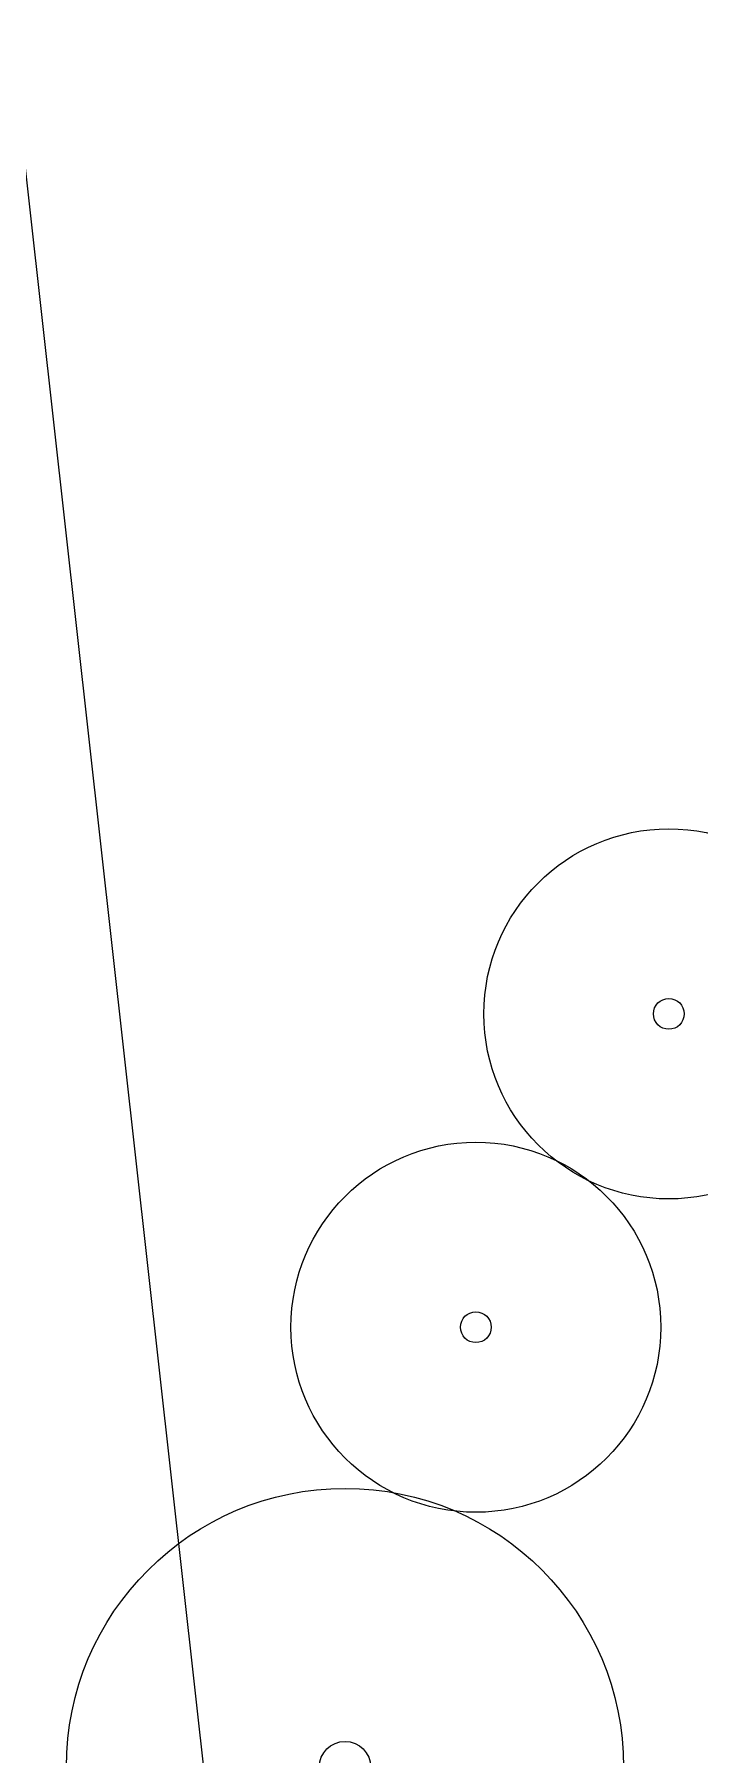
# Model space of a CAD drawing. Header units: metres. Extents: x -3 to 687, y -1 to 1371.
# Drawn here: x 248.6 to 259.39, y 59.7 to 87.59 of the extents above; entities that cross this region are included whole.
import ezdxf

# ---------------------------------------------------------------- set-up
doc = ezdxf.new("R2010")
doc.units = ezdxf.units.M
doc.header["$MEASUREMENT"] = 0
doc.layers.add('TPX_CONTOUR_LINES_5M', color=7, linetype='CONTINUOUS', lineweight=0, true_color=0x969696)
doc.layers.add('TPX_VEGETATION_TREES_INDIVIDUAL', color=7, linetype='CONTINUOUS', lineweight=0, true_color=0x136734)

# ---------------------------------------------------------------- blocks, each defined once
blk = doc.blocks.new('TREETR003_CR030')
at = {"layer": 'TPX_VEGETATION_TREES_INDIVIDUAL'}
for radius in [3, 0.25]:
    blk.add_circle((0, 0, 0.036), radius, dxfattribs=at)
blk = doc.blocks.new('TREETR004_CR045')
at = {"layer": 'TPX_VEGETATION_TREES_INDIVIDUAL'}
for radius in [4.52, 0.417]:
    blk.add_circle((0, 0, 0.036), radius, dxfattribs=at)

msp = doc.modelspace()

# ---------------------------------------------------------------- linework, layer by layer
at = {"layer": 'TPX_CONTOUR_LINES_5M', "elevation": 0.048}
msp.add_lwpolyline([(257.982, 0), (246.138, 106.182), (196.533, 166.593), (144.124, 163.579), (91.715, 210.796), (67.256, 166.858), (77.338, 45.507), (39.307, 35.762), (13.102, 65.481), (0, 65.481)], dxfattribs=at)

# ---------------------------------------------------------------- block references
at = {"layer": 'TPX_VEGETATION_TREES_INDIVIDUAL'}
for name, p in [('TREETR003_CR030', (258.889, 71.705, 0.036)), ('TREETR003_CR030', (255.759, 66.625, 0.036)), ('TREETR004_CR045', (253.636, 59.492, 0.036))]:
    msp.add_blockref(name, p, dxfattribs=at)

doc.saveas('drawing.dxf')
